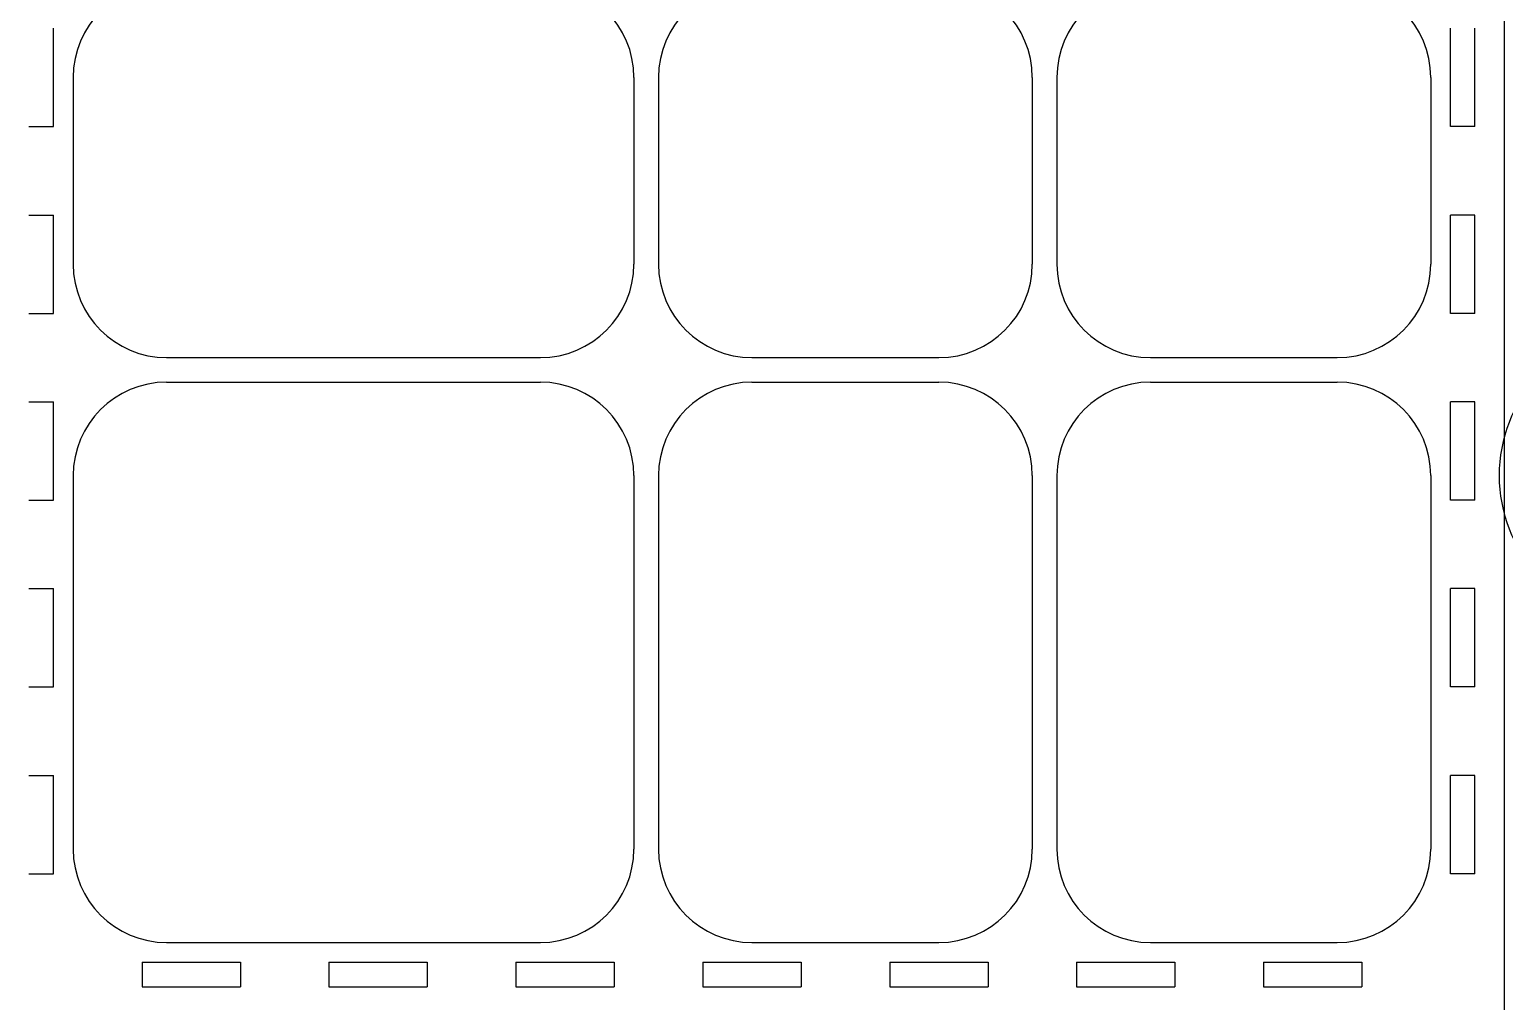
# Model space of a CAD drawing. Header units: millimetres. Extents: x 0 to 1198, y 2 to 800.
# Drawn here: x 156.5 to 306.4, y 501.5 to 600.4 of the extents above; entities that cross this region are included whole.
import ezdxf

# ---------------------------------------------------------------- set-up
doc = ezdxf.new("R2010")
doc.units = ezdxf.units.MM

# ---------------------------------------------------------------- blocks, each defined once
blk = doc.blocks.new('20- Bottom-75')
at = {"color": 179, "linetype": 'Continuous', "lineweight": 25}
blk.add_arc((15, 35), 15, 96.7563, 263.2437, dxfattribs=at)
blk = doc.blocks.new('40- Side-53')
at = {"color": 179, "linetype": 'Continuous', "lineweight": 25}
for p, q in [((153, 0), (153, 153)), ((5.5, 90.5), (5.5, 100.5)), ((147.5, 90.5), (147.5, 100.5)), ((150, 90.5), (150, 100.5)), ((7.5, 95.5), (7.5, 76.5)), ((64.5, 95.5), (64.5, 76.5)), ((67, 95.5), (67, 76.5)), ((105, 95.5), (105, 76.5)), ((107.5, 95.5), (107.5, 76.5)), ((145.5, 95.5), (145.5, 76.5)), ((3, 90.5), (5.5, 90.5)), ((150, 90.5), (147.5, 90.5)), ((3, 81.5), (5.5, 81.5)), ((5.5, 71.5), (5.5, 81.5)), ((150, 81.5), (147.5, 81.5)), ((147.5, 71.5), (147.5, 81.5)), ((150, 71.5), (150, 81.5)), ((3, 71.5), (5.5, 71.5)), ((150, 71.5), (147.5, 71.5)), ((17, 67), (55, 67)), ((76.5, 67), (95.5, 67)), ((117, 67), (136, 67)), ((17, 64.5), (55, 64.5)), ((76.5, 64.5), (95.5, 64.5)), ((117, 64.5), (136, 64.5)), ((3, 62.5), (5.5, 62.5)), ((5.5, 52.5), (5.5, 62.5)), ((150, 62.5), (147.5, 62.5)), ((147.5, 52.5), (147.5, 62.5)), ((150, 52.5), (150, 62.5)), ((7.5, 55), (7.5, 17)), ((64.5, 55), (64.5, 17)), ((67, 55), (67, 17)), ((105, 55), (105, 17)), ((107.5, 55), (107.5, 17)), ((145.5, 55), (145.5, 17)), ((3, 52.5), (5.5, 52.5)), ((150, 52.5), (147.5, 52.5)), ((3, 43.5), (5.5, 43.5)), ((5.5, 33.5), (5.5, 43.5)), ((150, 43.5), (147.5, 43.5)), ((147.5, 33.5), (147.5, 43.5)), ((150, 33.5), (150, 43.5)), ((3, 33.5), (5.5, 33.5)), ((150, 33.5), (147.5, 33.5)), ((3, 24.5), (5.5, 24.5)), ((5.5, 14.5), (5.5, 24.5)), ((150, 24.5), (147.5, 24.5)), ((147.5, 14.5), (147.5, 24.5)), ((150, 14.5), (150, 24.5)), ((3, 14.5), (5.5, 14.5)), ((150, 14.5), (147.5, 14.5)), ((17, 7.5), (55, 7.5)), ((76.5, 7.5), (95.5, 7.5)), ((117, 7.5), (136, 7.5)), ((14.5, 5.5), (24.5, 5.5)), ((14.5, 5.5), (14.5, 3)), ((24.5, 5.5), (24.5, 3)), ((33.5, 5.5), (43.5, 5.5)), ((33.5, 5.5), (33.5, 3)), ((43.5, 5.5), (43.5, 3)), ((52.5, 5.5), (62.5, 5.5)), ((52.5, 5.5), (52.5, 3)), ((62.5, 5.5), (62.5, 3)), ((71.5, 5.5), (81.5, 5.5)), ((71.5, 5.5), (71.5, 3)), ((81.5, 5.5), (81.5, 3)), ((90.5, 5.5), (100.5, 5.5)), ((90.5, 5.5), (90.5, 3)), ((100.5, 5.5), (100.5, 3)), ((109.5, 5.5), (119.5, 5.5)), ((109.5, 5.5), (109.5, 3)), ((119.5, 5.5), (119.5, 3)), ((128.5, 5.5), (138.5, 5.5)), ((128.5, 5.5), (128.5, 3)), ((138.5, 5.5), (138.5, 3)), ((14.5, 3), (24.5, 3)), ((33.5, 3), (43.5, 3)), ((52.5, 3), (62.5, 3)), ((71.5, 3), (81.5, 3)), ((90.5, 3), (100.5, 3)), ((109.5, 3), (119.5, 3)), ((128.5, 3), (138.5, 3))]:
    blk.add_line(p, q, dxfattribs=at)
for centre, start, end in [((17, 95.5), 90, 180), ((55, 95.5), 0, 90), ((76.5, 95.5), 90, 180), ((95.5, 95.5), 0, 90), ((117, 95.5), 90, 180), ((136, 95.5), 0, 90), ((17, 76.5), 180, 270), ((55, 76.5), 270, 0), ((76.5, 76.5), 180, 270), ((95.5, 76.5), 270, 0), ((117, 76.5), 180, 270), ((136, 76.5), 270, 0), ((17, 55), 90, 180), ((55, 55), 0, 90), ((76.5, 55), 90, 180), ((95.5, 55), 0, 90), ((117, 55), 90, 180), ((136, 55), 0, 90), ((17, 17), 180, 270), ((55, 17), 270, 0), ((76.5, 17), 180, 270), ((95.5, 17), 270, 0), ((117, 17), 180, 270), ((136, 17), 270, 0)]:
    blk.add_arc(centre, 9.5, start, end, dxfattribs=at)

msp = doc.modelspace()

# ---------------------------------------------------------------- block references
at = {"color": 7, "linetype": 'Continuous'}
for name, p in [('40- Side-53', (153.394, 500.001)), ('20- Bottom-75', (305.848, 520.001))]:
    msp.add_blockref(name, p, dxfattribs=at)

doc.saveas('drawing.dxf')
